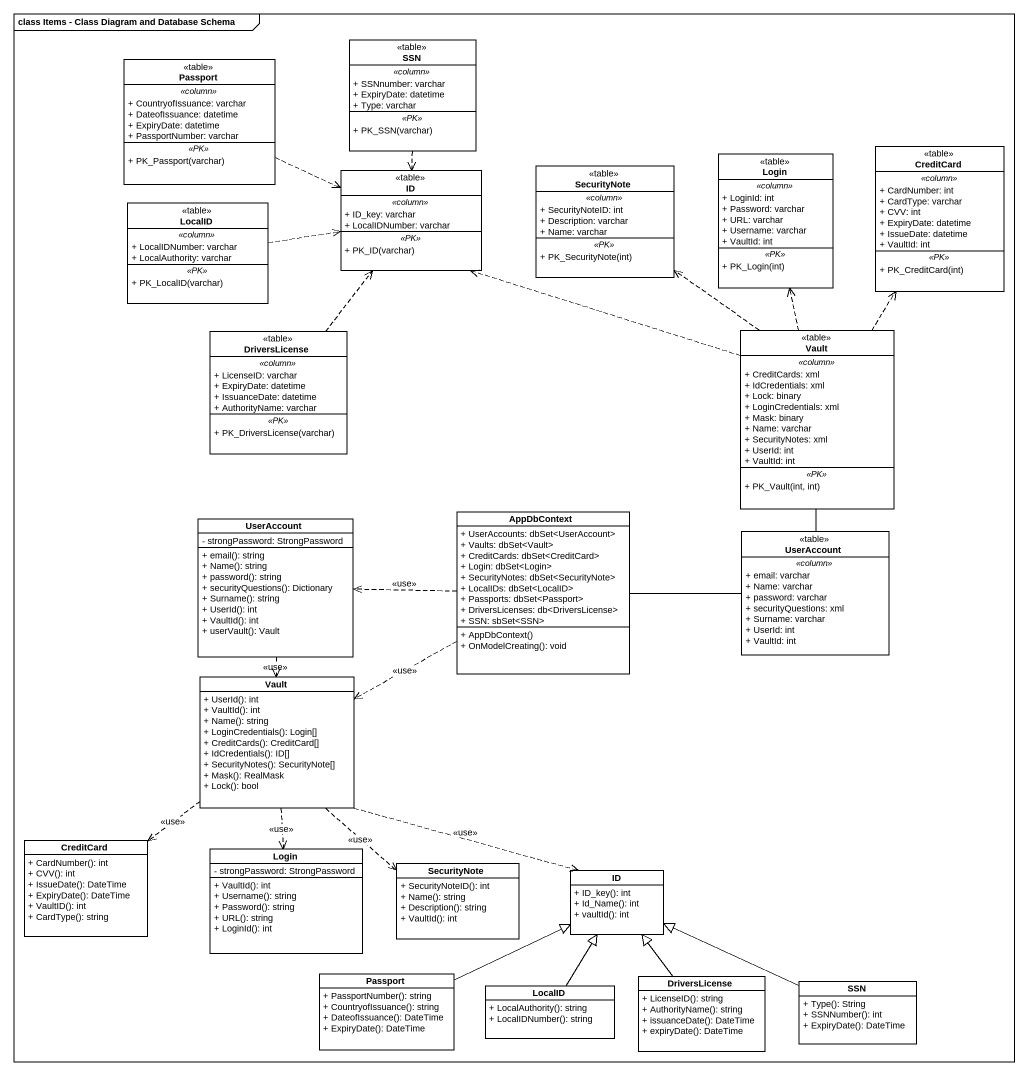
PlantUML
@startuml
mainframe class Items - Class Diagram and Database Schema
hide circle
hide empty members
skinparam classAttributeIconSize 0
class SSN <<table>> {
  .. <<column>> ..
  + SSNnumber: varchar
  + ExpiryDate: datetime
  + Type: varchar
  .. <<PK>> ..
  + PK_SSN(varchar)
}
class Passport <<table>> {
  .. <<column>> ..
  + CountryofIssuance: varchar
  + DateofIssuance: datetime
  + ExpiryDate: datetime
  + PassportNumber: varchar
  .. <<PK>> ..
  + PK_Passport(varchar)
}
class SecurityNote <<table>> {
  .. <<column>> ..
  + SecurityNoteID: int
  + Description: varchar
  + Name: varchar
  .. <<PK>> ..
  + PK_SecurityNote(int)
}
class Login <<table>> {
  .. <<column>> ..
  + LoginId: int
  + Password: varchar
  + URL: varchar
  + Username: varchar
  + VaultId: int
  .. <<PK>> ..
  + PK_Login(int)
}
class CreditCard <<table>> {
  .. <<column>> ..
  + CardNumber: int
  + CardType: varchar
  + CVV: int
  + ExpiryDate: datetime
  + IssueDate: datetime
  + VaultId: int
  .. <<PK>> ..
  + PK_CreditCard(int)
}
class LocalID <<table>> {
  .. <<column>> ..
  + LocalIDNumber: varchar
  + LocalAuthority: varchar
  .. <<PK>> ..
  + PK_LocalID(varchar)
}
class ID <<table>> {
  .. <<column>> ..
  + ID_key: varchar
  + LocalIDNumber: varchar
  .. <<PK>> ..
  + PK_ID(varchar)
}
class DriversLicense <<table>> {
  .. <<column>> ..
  + LicenseID: varchar
  + ExpiryDate: datetime
  + IssuanceDate: datetime
  + AuthorityName: varchar
  .. <<PK>> ..
  + PK_DriversLicense(varchar)
}
class Vault <<table>> {
  .. <<column>> ..
  + CreditCards: xml
  + IdCredentials: xml
  + Lock: binary
  + LoginCredentials: xml
  + Mask: binary
  + Name: varchar
  + SecurityNotes: xml
  + UserId: int
  + VaultId: int
  .. <<PK>> ..
  + PK_Vault(int, int)
}
class AppDbContext {
  + UserAccounts: dbSet<UserAccount>
  + Vaults: dbSet<Vault>
  + CreditCards: dbSet<CreditCard>
  + Login: dbSet<Login>
  + SecurityNotes: dbSet<SecurityNote>
  + LocalIDs: dbSet<LocalID>
  + Passports: dbSet<Passport>
  + DriversLicenses: db<DriversLicense>
  + SSN: sbSet<SSN>
  + AppDbContext()
  + OnModelCreating(): void
}
class UserAccount {
  - strongPassword: StrongPassword
  + email(): string
  + Name(): string
  + password(): string
  + securityQuestions(): Dictionary
  + Surname(): string
  + UserId(): int
  + VaultId(): int
  + userVault(): Vault
}
class "UserAccount" as UserAccount_2 <<table>> {
  .. <<column>> ..
  + email: varchar
  + Name: varchar
  + password: varchar
  + securityQuestions: xml
  + Surname: varchar
  + UserId: int
  + VaultId: int
}
class "Vault" as Vault_2 {
  + UserId(): int
  + VaultId(): int
  + Name(): string
  + LoginCredentials(): Login[]
  + CreditCards(): CreditCard[]
  + IdCredentials(): ID[]
  + SecurityNotes(): SecurityNote[]
  + Mask(): RealMask
  + Lock(): bool
}
class "CreditCard" as CreditCard_2 {
  + CardNumber(): int
  + CVV(): int
  + IssueDate(): DateTime
  + ExpiryDate(): DateTime
  + VaultID(): int
  + CardType(): string
}
class "Login" as Login_2 {
  - strongPassword: StrongPassword
  + VaultId(): int
  + Username(): string
  + Password(): string
  + URL(): string
  + LoginId(): int
}
class "SecurityNote" as SecurityNote_2 {
  + SecurityNoteID(): int
  + Name(): string
  + Description(): string
  + VaultId(): int
}
class "ID" as ID_2 {
  + ID_key(): int
  + Id_Name(): int
  + vaultId(): int
}
class "Passport" as Passport_2 {
  + PassportNumber(): string
  + CountryofIssuance(): string
  + DateofIssuance(): DateTime
  + ExpiryDate(): DateTime
}
class "DriversLicense" as DriversLicense_2 {
  + LicenseID(): string
  + AuthorityName(): string
  + issuanceDate(): DateTime
  + expiryDate(): DateTime
}
class "LocalID" as LocalID_2 {
  + LocalAuthority(): string
  + LocalIDNumber(): string
}
class "SSN" as SSN_2 {
  + Type(): String
  + SSNNumber(): int
  + ExpiryDate(): DateTime
}
SSN ..> ID
Passport .right.> ID
LocalID .right.> ID
DriversLicense .up.> ID
Vault .up.> SecurityNote
Vault .up.> Login
Vault .up.> CreditCard
Vault .left.> ID
AppDbContext .left.> UserAccount : <<use>>
AppDbContext -right- UserAccount_2
AppDbContext .left.> Vault_2 : <<use>>
UserAccount ..> Vault_2 : <<use>>
UserAccount_2 -up- Vault
Vault_2 ..> CreditCard_2 : <<use>>
Vault_2 ..> Login_2 : <<use>>
Vault_2 ..> SecurityNote_2 : <<use>>
Vault_2 .right.> ID_2 : <<use>>
Passport_2 -right-|> ID_2
DriversLicense_2 -up-|> ID_2
LocalID_2 -up-|> ID_2
SSN_2 -left-|> ID_2
@enduml
